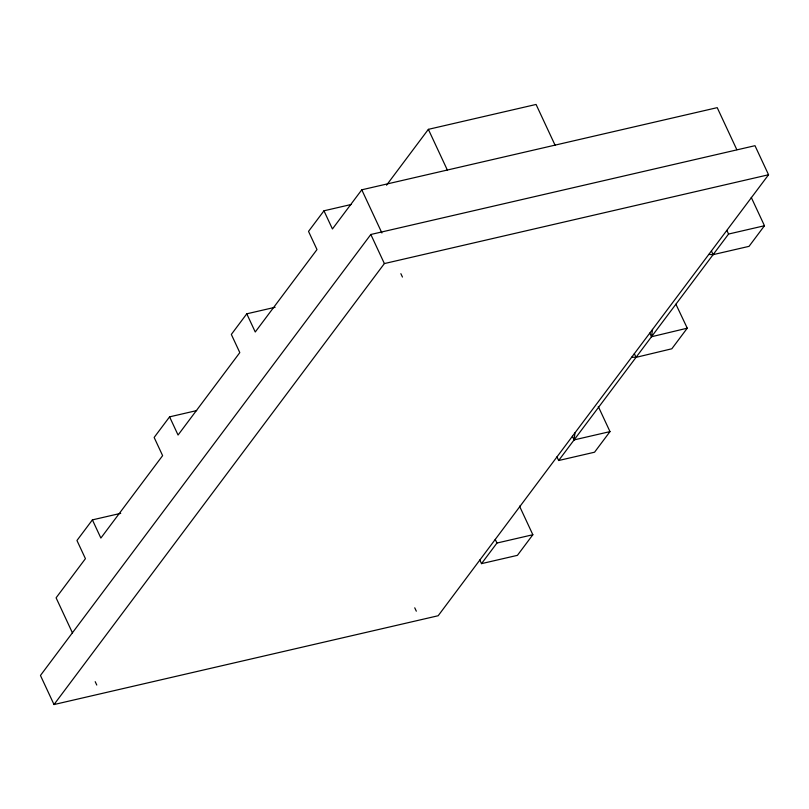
<?xml version="1.0" encoding="UTF-8"?>
<svg xmlns="http://www.w3.org/2000/svg" width="809" height="809" viewBox="0 0 809 809"><rect width="100%" height="100%" fill="white"/><g stroke="black" fill="none" stroke-linecap="round" stroke-linejoin="round"><path stroke-width="1.21" d="M556.956 456.873L558.655 460.513L574.097 439.904L574.977 432.825L768.55 174.764L754.989 145.691L370.825 234.489L40.45 675.464L54.011 704.548L438.175 615.74L574.977 432.825M572.398 436.273L574.097 439.904L651.488 336.746L652.539 329.415M120.723 513.341L92.398 519.884L76.956 540.493L85.43 558.665L56.094 597.821L72.517 633.032M196.678 410.588L169.587 416.857L154.145 437.457L162.619 455.639L100.872 538.056L92.398 519.884M275.1 307.278L246.775 313.821L231.334 334.43L239.808 352.603L178.061 435.03L169.587 416.857M351.055 204.525L323.964 210.795L308.522 231.394L316.997 249.566L255.25 331.993L246.775 313.821M736.817 149.675L717.219 107.648L361.775 189.812L332.438 228.967L323.964 210.795M386.54 185.19L428.365 129.349L536.074 104.452L555.146 145.347M54.011 704.548L384.376 263.572L768.55 174.764M479.818 560.01L481.507 563.64L496.948 543.041L532.848 534.739L519.509 506.121M649.789 333.116L651.488 336.746L728.565 234.044L764.465 225.741L751.258 197.406M675.909 304.214L687.266 328.181L671.824 348.78L636.046 357.356L631.748 357.173M598.266 406.452L609.996 431.612L594.554 452.211L558.655 460.513M532.848 534.739L517.416 555.348L481.507 563.64M764.465 225.741L749.033 246.351L713.123 254.643L708.846 254.441M651.488 336.746L687.266 328.181M574.097 439.904L609.996 431.612M726.866 230.403L728.565 234.044M711.435 251.012L713.123 254.643M634.347 353.715L636.046 357.356M428.365 129.349L447.438 170.244M361.775 189.812L381.899 232.972M400.87 273.664L402.447 277.052M370.825 234.489L384.376 263.572M495.25 539.401L496.948 543.041M414.744 607.812L416.322 611.189M95.199 681.674L96.777 685.051"/></g></svg>
